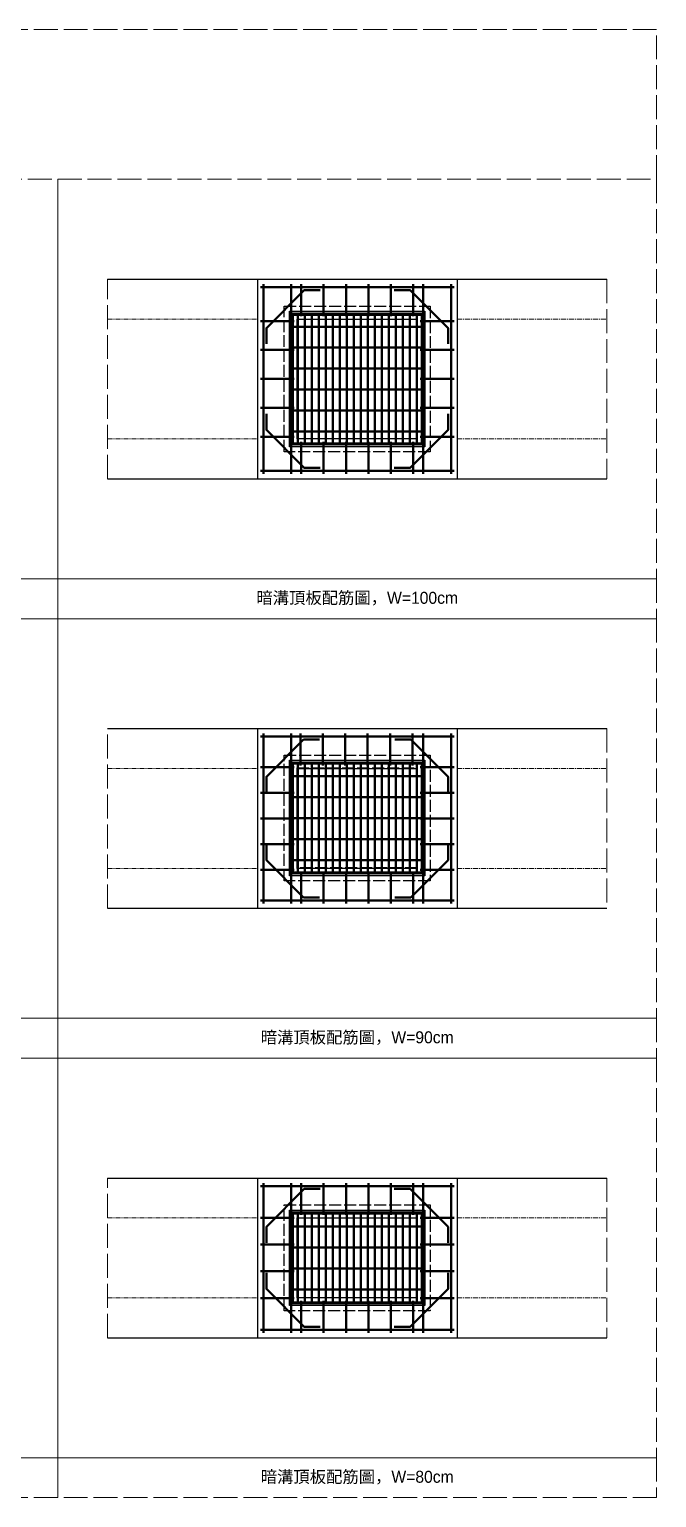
# Model space of a CAD drawing. Extents: x -7340 to 3675, y -3342 to 777.
# Drawn here: x 1836 to 2150, y -3342 to -2607 of the extents above; entities that cross this region are included whole.
import ezdxf

# ---------------------------------------------------------------- set-up
doc = ezdxf.new("R2010")
doc.units = 0
doc.header["$MEASUREMENT"] = 0
doc.linetypes.add('ACAD_ISO02W100', pattern=[15, 12, -3])
doc.linetypes.add('CENTERX2', pattern=[4, 2.5, -0.5, 0.5, -0.5])
doc.layers.add('一、4.基本-隱藏', color=9, linetype='ACAD_ISO02W100', lineweight=20, plot=False)
doc.layers.add('三、3.文字-註解文字', color=2, linetype='Continuous')
for name, color, linetype, lineweight in [('二、1.繪圖-既有設施', 8, 'Continuous', 20), ('二、2.繪圖-施作項目', 181, 'Continuous', 30), ('二、5.繪圖-鋼筋', 60, 'Continuous', 50), ('二、6.繪圖-其他施作項目', 35, 'Continuous', 30)]:
    doc.layers.add(name, color=color, linetype=linetype, lineweight=lineweight)
doc.styles.add('註解文字', font='MS PGothic.ttf', dxfattribs={"height": 3})
pattern_1 = [(45, (794.6392, -3018.3457), (-2.65165, 2.65165), []), (45, (795.523, -3018.3457), (-2.65165, 2.65165), []), (45, (796.407, -3018.3457), (-2.65165, 2.65165), []), (45, (797.291, -3018.3457), (-2.65165, 2.65165), [])]
pattern_2 = [(45, (679.6392, -2793.0957), (-2.65165, 2.65165), []), (45, (680.523, -2793.0957), (-2.65165, 2.65165), []), (45, (681.407, -2793.0957), (-2.65165, 2.65165), []), (45, (682.291, -2793.0957), (-2.65165, 2.65165), [])]
pattern_3 = [(45, (564.6392, -2568.3457), (-2.65165, 2.65165), []), (45, (565.523, -2568.3457), (-2.65165, 2.65165), []), (45, (566.407, -2568.3457), (-2.65165, 2.65165), []), (45, (567.291, -2568.3457), (-2.65165, 2.65165), [])]

msp = doc.modelspace()

# ---------------------------------------------------------------- hatches: boundary and pattern name
at = {"layer": '二、6.繪圖-其他施作項目'}
h = msp.add_hatch(color=256, dxfattribs=at)
h.dxf.hatch_style = 1
h.paths.add_polyline_path([(1966.1, -2815.9), (2033.9, -2815.9), (2033.9, -2748.1), (1966.1, -2748.1)])
h.paths.add_polyline_path([(1967, -2749), (2033, -2749), (2033, -2815), (1967, -2815)], flags=16)
h = msp.add_hatch(dxfattribs=at)
h.set_pattern_fill('ANSI34', color=256, scale=5)
h.set_pattern_definition(pattern_3)
h.paths.add_polyline_path([(2032, -2755.5), (1968, -2755.5), (1968, -2756), (2032, -2756)])
h = msp.add_hatch(dxfattribs=at)
h.set_pattern_fill('ANSI34', color=256, scale=5)
h.set_pattern_definition(pattern_3)
h.paths.add_polyline_path([(2032, -2766), (1968, -2766), (1968, -2766.5), (2032, -2766.5)])
h = msp.add_hatch(dxfattribs=at)
h.set_pattern_fill('ANSI34', color=256, scale=5)
h.set_pattern_definition(pattern_3)
h.paths.add_polyline_path([(2032, -2776.5), (1968, -2776.5), (1968, -2777), (2032, -2777)])
h = msp.add_hatch(dxfattribs=at)
h.set_pattern_fill('ANSI34', color=256, scale=5)
h.set_pattern_definition(pattern_3)
h.paths.add_polyline_path([(2032, -2787), (1968, -2787), (1968, -2787.5), (2032, -2787.5)])
h = msp.add_hatch(dxfattribs=at)
h.set_pattern_fill('ANSI34', color=256, scale=5)
h.set_pattern_definition(pattern_3)
h.paths.add_polyline_path([(2032, -2797.5), (1968, -2797.5), (1968, -2798), (2032, -2798)])
h = msp.add_hatch(dxfattribs=at)
h.set_pattern_fill('ANSI34', color=256, scale=5)
h.set_pattern_definition(pattern_3)
h.paths.add_polyline_path([(2032, -2808), (1968, -2808), (1968, -2808.5), (2032, -2808.5)])
h = msp.add_hatch(color=256, dxfattribs=at)
h.dxf.hatch_style = 1
h.paths.add_polyline_path([(1966.1, -3030.65), (2033.9, -3030.65), (2033.9, -2972.85), (1966.1, -2972.85)])
h.paths.add_polyline_path([(1967, -2973.75), (2033, -2973.75), (2033, -3029.75), (1967, -3029.75)], flags=16)
h = msp.add_hatch(dxfattribs=at)
h.set_pattern_fill('ANSI34', color=256, scale=5)
h.set_pattern_definition(pattern_2)
h.paths.add_polyline_path([(2032, -2980.5), (1968, -2980.5), (1968, -2981), (2032, -2981)])
h = msp.add_hatch(dxfattribs=at)
h.set_pattern_fill('ANSI34', color=256, scale=5)
h.set_pattern_definition(pattern_2)
h.paths.add_polyline_path([(2032, -2991), (1968, -2991), (1968, -2991.5), (2032, -2991.5)])
h = msp.add_hatch(dxfattribs=at)
h.set_pattern_fill('ANSI34', color=256, scale=5)
h.set_pattern_definition(pattern_2)
h.paths.add_polyline_path([(2032, -3001.5), (1968, -3001.5), (1968, -3002), (2032, -3002)])
h = msp.add_hatch(dxfattribs=at)
h.set_pattern_fill('ANSI34', color=256, scale=5)
h.set_pattern_definition(pattern_2)
h.paths.add_polyline_path([(2032, -3012), (1968, -3012), (1968, -3012.5), (2032, -3012.5)])
h = msp.add_hatch(dxfattribs=at)
h.set_pattern_fill('ANSI34', color=256, scale=5)
h.set_pattern_definition(pattern_2)
h.paths.add_polyline_path([(2032, -3022.5), (1968, -3022.5), (1968, -3023), (2032, -3023)])
h = msp.add_hatch(color=256, dxfattribs=at)
h.dxf.hatch_style = 1
h.paths.add_polyline_path([(1966.1, -3198.1), (1966.1, -3245.9), (2033.9, -3245.9), (2033.9, -3198.1)])
h.paths.add_polyline_path([(1967, -3199), (2033, -3199), (2033, -3245), (1967, -3245)], flags=16)
h.paths.add_polyline_path([(1970, -3202), (2030, -3202), (2030, -3242), (1970, -3242)], flags=0)
h = msp.add_hatch(dxfattribs=at)
h.set_pattern_fill('ANSI34', color=256, scale=5)
h.set_pattern_definition(pattern_1)
h.paths.add_polyline_path([(2032, -3206), (1968, -3206), (1968, -3206.5), (2032, -3206.5)])
h = msp.add_hatch(dxfattribs=at)
h.set_pattern_fill('ANSI34', color=256, scale=5)
h.set_pattern_definition(pattern_1)
h.paths.add_polyline_path([(2032, -3216.5), (1968, -3216.5), (1968, -3217), (2032, -3217)])
h = msp.add_hatch(dxfattribs=at)
h.set_pattern_fill('ANSI34', color=256, scale=5)
h.set_pattern_definition(pattern_1)
h.paths.add_polyline_path([(2032, -3227), (1968, -3227), (1968, -3227.5), (2032, -3227.5)])
h = msp.add_hatch(dxfattribs=at)
h.set_pattern_fill('ANSI34', color=256, scale=5)
h.set_pattern_definition(pattern_1)
h.paths.add_polyline_path([(2032, -3237.5), (1968, -3237.5), (1968, -3238), (2032, -3238)])

# ---------------------------------------------------------------- linework, layer by layer
at = {"layer": '一、4.基本-隱藏'}
for points in [[(1250, -2682), (2150, -2682), (2150, -2607), (1250, -2607)], [(1700, -2682), (1850, -2682), (1850, -2882), (1700, -2882)], [(1850, -2682), (2150, -2682), (2150, -2882), (1850, -2882)], [(1875, -2732), (2125, -2732), (2125, -2832), (1875, -2832)], [(1700, -2882), (1850, -2882), (1850, -2902), (1700, -2902)], [(1850, -2882), (2150, -2882), (2150, -2902), (1850, -2902)], [(1700, -2902), (1850, -2902), (1850, -3102), (1700, -3102)], [(1850, -2902), (2150, -2902), (2150, -3102), (1850, -3102)], [(1875, -2957), (2125, -2957), (2125, -3047), (1875, -3047)], [(1700, -3102), (1850, -3102), (1850, -3122), (1700, -3122)], [(1850, -3102), (2150, -3102), (2150, -3122), (1850, -3122)], [(1700, -3122), (1850, -3122), (1850, -3322), (1700, -3322)], [(1850, -3122), (2150, -3122), (2150, -3322), (1850, -3322)], [(1875, -3182), (2125, -3182), (2125, -3262), (1875, -3262)], [(1700, -3322), (1850, -3322), (1850, -3342), (1700, -3342)], [(1850, -3322), (2150, -3322), (2150, -3342), (1850, -3342)]]:
    msp.add_lwpolyline(points, close=True, dxfattribs=at)
at = {"layer": '二、1.繪圖-既有設施', "linetype": 'CENTERX2'}
for points in [[(1875, -2752), (1950, -2752)], [(2050, -2752), (2125, -2752)], [(1875, -2812), (1950, -2812)], [(2050, -2812), (2125, -2812)], [(1875, -2977), (1950, -2977)], [(2050, -2977), (2125, -2977)], [(1875, -3027), (1950, -3027)], [(2050, -3027), (2125, -3027)], [(1875, -3202), (1950, -3202)], [(2050, -3202), (2125, -3202)], [(1875, -3242), (1950, -3242)], [(2050, -3242), (2125, -3242)]]:
    msp.add_lwpolyline(points, dxfattribs=at)
at = {"layer": '二、2.繪圖-施作項目'}
for points in [[(1875, -2732), (2125, -2732)], [(1950, -2732), (1950, -2832)], [(2050, -2732), (2050, -2832)], [(1875, -2832), (2125, -2832)], [(1875, -2957), (2125, -2957)], [(1950, -2957), (1950, -3047)], [(2050, -2957), (2050, -3047)], [(1875, -3047), (2125, -3047)], [(1875, -3182), (2125, -3182)], [(1950, -3182), (1950, -3262)], [(2050, -3182), (2050, -3262)], [(1875, -3262), (2125, -3262)]]:
    msp.add_lwpolyline(points, dxfattribs=at)
for points in [[(1970, -2752), (2030, -2752), (2030, -2812), (1970, -2812)], [(1970, -2977), (2030, -2977), (2030, -3027), (1970, -3027)], [(1970, -3202), (2030, -3202), (2030, -3242), (1970, -3242)]]:
    msp.add_lwpolyline(points, close=True, dxfattribs=at)
at = {"layer": '二、5.繪圖-鋼筋'}
for points in [[(1951.5, -2736), (2048.5, -2736)], [(1953, -2734.5), (1953, -2829.5)], [(1954.5, -2764.5), (1954.5, -2756.5), (1973.5, -2737.5), (1981.5, -2737.5)], [(1967, -2829.5), (1967, -2734.5)], [(1972, -2750.5), (1972, -2734.5)], [(1983.2, -2750.5), (1983.2, -2734.5)], [(1994.4, -2750.5), (1994.4, -2734.5)], [(2005.6, -2750.5), (2005.6, -2734.5)], [(2016.8, -2750.5), (2016.8, -2734.5)], [(2045.5, -2764.5), (2045.5, -2756.5), (2026.5, -2737.5), (2018.5, -2737.5)], [(2028, -2750.5), (2028, -2734.5)], [(2033, -2829.5), (2033, -2734.5)], [(2047, -2734.5), (2047, -2829.5)], [(1951.5, -2753), (1968.5, -2753)], [(2031.5, -2753), (2048.5, -2753)], [(1951.5, -2767.5), (1968.5, -2767.5)], [(2031.5, -2767.5), (2048.5, -2767.5)], [(1951.5, -2782), (1968.5, -2782)], [(2031.5, -2782), (2048.5, -2782)], [(1951.5, -2796.5), (1968.5, -2796.5)], [(1954.5, -2799.5), (1954.5, -2807.5), (1973.5, -2826.5), (1981.5, -2826.5)], [(2045.5, -2799.5), (2045.5, -2807.5), (2026.5, -2826.5), (2018.5, -2826.5)], [(2031.5, -2796.5), (2048.5, -2796.5)], [(1951.5, -2811), (1968.5, -2811)], [(1972, -2829.5), (1972, -2813.5)], [(1983.2, -2829.5), (1983.2, -2813.5)], [(1994.4, -2829.5), (1994.4, -2813.5)], [(2005.6, -2829.5), (2005.6, -2813.5)], [(2016.8, -2829.5), (2016.8, -2813.5)], [(2028, -2829.5), (2028, -2813.5)], [(2031.5, -2811), (2048.5, -2811)], [(1951.5, -2828), (2048.5, -2828)], [(1951.5, -2961), (2048.5, -2961)], [(1953, -2959.5), (1953, -3044.5)], [(1967, -2959.5), (1967, -3044.5)], [(1971.638, -2975.5), (1971.638, -2959.5)], [(1982.838, -2975.5), (1982.838, -2959.5)], [(1994.038, -2975.5), (1994.038, -2959.5)], [(2005.238, -2975.5), (2005.238, -2959.5)], [(2016.438, -2975.5), (2016.438, -2959.5)], [(2027.638, -2975.5), (2027.638, -2959.5)], [(2033, -2959.5), (2033, -3044.5)], [(2047, -2959.5), (2047, -3044.5)], [(1954.5, -2989.138), (1954.5, -2981.138), (1973.138, -2962.5), (1981.138, -2962.5)], [(2045.5, -2989.138), (2045.5, -2981.138), (2026.862, -2962.5), (2018.862, -2962.5)], [(1951.5, -2976.35), (1968.5, -2976.35)], [(2031.5, -2976.35), (2048.5, -2976.35)], [(1951.5, -2989.18), (1968.5, -2989.18)], [(2031.5, -2989.18), (2048.5, -2989.18)], [(1951.5, -3002), (1968.5, -3002)], [(2031.5, -3002), (2048.5, -3002)], [(1951.5, -3014.84), (1968.5, -3014.84)], [(1954.5, -3014.862), (1954.5, -3022.862), (1973.138, -3041.5), (1981.138, -3041.5)], [(2045.5, -3014.862), (2045.5, -3022.862), (2026.862, -3041.5), (2018.862, -3041.5)], [(2031.5, -3014.84), (2048.5, -3014.84)], [(1951.5, -3027.67), (1968.5, -3027.67)], [(2031.5, -3027.67), (2048.5, -3027.67)], [(1972, -3044.5), (1972, -3028.5)], [(1983.2, -3044.5), (1983.2, -3028.5)], [(1994.4, -3044.5), (1994.4, -3028.5)], [(2005.6, -3044.5), (2005.6, -3028.5)], [(2016.8, -3044.5), (2016.8, -3028.5)], [(2028, -3044.5), (2028, -3028.5)], [(1951.5, -3043), (2048.5, -3043)], [(1951.5, -3186), (2048.5, -3186)], [(1953, -3184.5), (1953, -3259.5)], [(1954.5, -3214.5), (1954.5, -3206.5), (1973.5, -3187.5), (1981.5, -3187.5)], [(1967, -3184.5), (1967, -3259.5)], [(1972, -3200.5), (1972, -3184.5)], [(1983.2, -3200.5), (1983.2, -3184.5)], [(1994.4, -3200.5), (1994.4, -3184.5)], [(2005.6, -3200.5), (2005.6, -3184.5)], [(2016.8, -3200.5), (2016.8, -3184.5)], [(2045.5, -3214.5), (2045.5, -3206.5), (2026.5, -3187.5), (2018.5, -3187.5)], [(2028, -3200.5), (2028, -3184.5)], [(2033, -3184.5), (2033, -3259.5)], [(2047, -3184.5), (2047, -3259.5)], [(1951.5, -3201.9), (1968.5, -3201.9)], [(2031.5, -3201.9), (2048.5, -3201.9)], [(1951.5, -3215.3), (1968.5, -3215.3)], [(2031.5, -3215.3), (2048.5, -3215.3)], [(1951.5, -3228.7), (1968.5, -3228.7)], [(1954.5, -3229.5), (1954.5, -3237.5), (1973.5, -3256.5), (1981.5, -3256.5)], [(2045.5, -3229.5), (2045.5, -3237.5), (2026.5, -3256.5), (2018.5, -3256.5)], [(2031.5, -3228.7), (2048.5, -3228.7)], [(1951.5, -3242.1), (1968.5, -3242.1)], [(1972, -3259.5), (1972, -3243.5)], [(1983.2, -3259.5), (1983.2, -3243.5)], [(1994.4, -3259.5), (1994.4, -3243.5)], [(2005.6, -3259.5), (2005.6, -3243.5)], [(2016.8, -3259.5), (2016.8, -3243.5)], [(2028, -3259.5), (2028, -3243.5)], [(2031.5, -3242.1), (2048.5, -3242.1)], [(1951.5, -3258), (2048.5, -3258)]]:
    msp.add_lwpolyline(points, dxfattribs=at)
at = {"layer": '二、6.繪圖-其他施作項目', "linetype": 'ACAD_ISO02W100', "ltscale": 0.5}
for points in [[(1963.5, -2745.5), (2036.5, -2745.5), (2036.5, -2818.5), (1963.5, -2818.5)], [(1970, -2752), (2030, -2752), (2030, -2812), (1970, -2812)], [(1963.5, -2970.25), (2036.5, -2970.25), (2036.5, -3033.25), (1963.5, -3033.25)], [(1970, -2976.75), (2030, -2976.75), (2030, -3026.75), (1970, -3026.75)], [(1963.5, -3195.5), (2036.5, -3195.5), (2036.5, -3248.5), (1963.5, -3248.5)], [(1970, -3202), (2030, -3202), (2030, -3242), (1970, -3242)]]:
    msp.add_lwpolyline(points, close=True, dxfattribs=at)
at = {"layer": '二、6.繪圖-其他施作項目'}
for points in [[(1966.1, -2748.1), (2033.9, -2748.1), (2033.9, -2815.9), (1966.1, -2815.9)], [(1967, -2749), (2033, -2749), (2033, -2815), (1967, -2815)], [(1967.5, -2749.5), (2032.5, -2749.5), (2032.5, -2814.5), (1967.5, -2814.5)], [(1966.1, -2972.85), (2033.9, -2972.85), (2033.9, -3030.65), (1966.1, -3030.65)], [(1967, -2973.75), (2033, -2973.75), (2033, -3029.75), (1967, -3029.75)], [(1967.5, -2974.25), (2032.5, -2974.25), (2032.5, -3029.25), (1967.5, -3029.25)], [(1966.1, -3198.1), (2033.9, -3198.1), (2033.9, -3245.9), (1966.1, -3245.9)], [(1967, -3199), (2033, -3199), (2033, -3245), (1967, -3245)], [(1967.5, -3199.5), (2032.5, -3199.5), (2032.5, -3244.5), (1967.5, -3244.5)]]:
    msp.add_lwpolyline(points, close=True, dxfattribs=at)
for points in [[(1967.5, -2749.5), (2032.5, -2749.5)], [(1967.5, -2749.5), (1967.5, -2814.5)], [(1968, -2749.5), (1968, -2814.5)], [(1968, -2750), (2032, -2750)], [(1968, -2755.5), (2032, -2755.5)], [(1968, -2756), (2032, -2756)], [(1970, -2750), (1970, -2755.5)], [(1970, -2756), (1970, -2766)], [(1970.5, -2750), (1970.5, -2755.5)], [(1970.5, -2756), (1970.5, -2766)], [(1973.5, -2750), (1973.5, -2755.5)], [(1973.5, -2756), (1973.5, -2766)], [(1974, -2750), (1974, -2755.5)], [(1974, -2756), (1974, -2766)], [(1977, -2750), (1977, -2755.5)], [(1977, -2756), (1977, -2766)], [(1977.5, -2750), (1977.5, -2755.5)], [(1977.5, -2756), (1977.5, -2766)], [(1980.5, -2750), (1980.5, -2755.5)], [(1980.5, -2756), (1980.5, -2766)], [(1981, -2750), (1981, -2755.5)], [(1981, -2756), (1981, -2766)], [(1984, -2750), (1984, -2755.5)], [(1984, -2756), (1984, -2766)], [(1984.5, -2750), (1984.5, -2755.5)], [(1984.5, -2756), (1984.5, -2766)], [(1987.5, -2750), (1987.5, -2755.5)], [(1987.5, -2756), (1987.5, -2766)], [(1988, -2750), (1988, -2755.5)], [(1988, -2756), (1988, -2766)], [(1991, -2750), (1991, -2755.5)], [(1991, -2756), (1991, -2766)], [(1991.5, -2750), (1991.5, -2755.5)], [(1991.5, -2756), (1991.5, -2766)], [(1994.5, -2750), (1994.5, -2755.5)], [(1994.5, -2756), (1994.5, -2766)], [(1995, -2750), (1995, -2755.5)], [(1995, -2756), (1995, -2766)], [(1998, -2750), (1998, -2755.5)], [(1998, -2756), (1998, -2766)], [(1998.5, -2750), (1998.5, -2755.5)], [(1998.5, -2756), (1998.5, -2766)], [(2001.5, -2750), (2001.5, -2755.5)], [(2001.5, -2756), (2001.5, -2766)], [(2002, -2750), (2002, -2755.5)], [(2002, -2756), (2002, -2766)], [(2005, -2750), (2005, -2755.5)], [(2005, -2756), (2005, -2766)], [(2005.5, -2750), (2005.5, -2755.5)], [(2005.5, -2756), (2005.5, -2766)], [(2008.5, -2750), (2008.5, -2755.5)], [(2008.5, -2756), (2008.5, -2766)], [(2009, -2750), (2009, -2755.5)], [(2009, -2756), (2009, -2766)], [(2012, -2750), (2012, -2755.5)], [(2012, -2756), (2012, -2766)], [(2012.5, -2750), (2012.5, -2755.5)], [(2012.5, -2756), (2012.5, -2766)], [(2015.5, -2750), (2015.5, -2755.5)], [(2015.5, -2756), (2015.5, -2766)], [(2016, -2750), (2016, -2755.5)], [(2016, -2756), (2016, -2766)], [(2019, -2750), (2019, -2755.5)], [(2019, -2756), (2019, -2766)], [(2019.5, -2750), (2019.5, -2755.5)], [(2019.5, -2756), (2019.5, -2766)], [(2022.5, -2750), (2022.5, -2755.5)], [(2022.5, -2756), (2022.5, -2766)], [(2023, -2750), (2023, -2755.5)], [(2023, -2756), (2023, -2766)], [(2026, -2750), (2026, -2755.5)], [(2026, -2756), (2026, -2766)], [(2026.5, -2750), (2026.5, -2755.5)], [(2026.5, -2756), (2026.5, -2766)], [(2029.5, -2750), (2029.5, -2755.5)], [(2029.5, -2756), (2029.5, -2766)], [(2030, -2750), (2030, -2755.5)], [(2030, -2756), (2030, -2766)], [(2032, -2749.5), (2032, -2814.5)], [(2032.5, -2749.5), (2032.5, -2814.5)], [(1968, -2766), (2032, -2766)], [(1968, -2766.5), (2032, -2766.5)], [(1970, -2766.5), (1970, -2776.5)], [(1970.5, -2766.5), (1970.5, -2776.5)], [(1973.5, -2766.5), (1973.5, -2776.5)], [(1974, -2766.5), (1974, -2776.5)], [(1977, -2766.5), (1977, -2776.5)], [(1977.5, -2766.5), (1977.5, -2776.5)], [(1980.5, -2766.5), (1980.5, -2776.5)], [(1981, -2766.5), (1981, -2776.5)], [(1984, -2766.5), (1984, -2776.5)], [(1984.5, -2766.5), (1984.5, -2776.5)], [(1987.5, -2766.5), (1987.5, -2776.5)], [(1988, -2766.5), (1988, -2776.5)], [(1991, -2766.5), (1991, -2776.5)], [(1991.5, -2766.5), (1991.5, -2776.5)], [(1994.5, -2766.5), (1994.5, -2776.5)], [(1995, -2766.5), (1995, -2776.5)], [(1998, -2766.5), (1998, -2776.5)], [(1998.5, -2766.5), (1998.5, -2776.5)], [(2001.5, -2766.5), (2001.5, -2776.5)], [(2002, -2766.5), (2002, -2776.5)], [(2005, -2766.5), (2005, -2776.5)], [(2005.5, -2766.5), (2005.5, -2776.5)], [(2008.5, -2766.5), (2008.5, -2776.5)], [(2009, -2766.5), (2009, -2776.5)], [(2012, -2766.5), (2012, -2776.5)], [(2012.5, -2766.5), (2012.5, -2776.5)], [(2015.5, -2766.5), (2015.5, -2776.5)], [(2016, -2766.5), (2016, -2776.5)], [(2019, -2766.5), (2019, -2776.5)], [(2019.5, -2766.5), (2019.5, -2776.5)], [(2022.5, -2766.5), (2022.5, -2776.5)], [(2023, -2766.5), (2023, -2776.5)], [(2026, -2766.5), (2026, -2776.5)], [(2026.5, -2766.5), (2026.5, -2776.5)], [(2029.5, -2766.5), (2029.5, -2776.5)], [(2030, -2766.5), (2030, -2776.5)], [(1968, -2776.5), (2032, -2776.5)], [(1968, -2777), (2032, -2777)], [(1970, -2777), (1970, -2787)], [(1970.5, -2777), (1970.5, -2787)], [(1973.5, -2777), (1973.5, -2787)], [(1974, -2777), (1974, -2787)], [(1977, -2777), (1977, -2787)], [(1977.5, -2777), (1977.5, -2787)], [(1980.5, -2777), (1980.5, -2787)], [(1981, -2777), (1981, -2787)], [(1984, -2777), (1984, -2787)], [(1984.5, -2777), (1984.5, -2787)], [(1987.5, -2777), (1987.5, -2787)], [(1988, -2777), (1988, -2787)], [(1991, -2777), (1991, -2787)], [(1991.5, -2777), (1991.5, -2787)], [(1994.5, -2777), (1994.5, -2787)], [(1995, -2777), (1995, -2787)], [(1998, -2777), (1998, -2787)], [(1998.5, -2777), (1998.5, -2787)], [(2001.5, -2777), (2001.5, -2787)], [(2002, -2777), (2002, -2787)], [(2005, -2777), (2005, -2787)], [(2005.5, -2777), (2005.5, -2787)], [(2008.5, -2777), (2008.5, -2787)], [(2009, -2777), (2009, -2787)], [(2012, -2777), (2012, -2787)], [(2012.5, -2777), (2012.5, -2787)], [(2015.5, -2777), (2015.5, -2787)], [(2016, -2777), (2016, -2787)], [(2019, -2777), (2019, -2787)], [(2019.5, -2777), (2019.5, -2787)], [(2022.5, -2777), (2022.5, -2787)], [(2023, -2777), (2023, -2787)], [(2026, -2777), (2026, -2787)], [(2026.5, -2777), (2026.5, -2787)], [(2029.5, -2777), (2029.5, -2787)], [(2030, -2777), (2030, -2787)], [(1968, -2787), (2032, -2787)], [(1968, -2787.5), (2032, -2787.5)], [(1970, -2787.5), (1970, -2797.5)], [(1970.5, -2787.5), (1970.5, -2797.5)], [(1973.5, -2787.5), (1973.5, -2797.5)], [(1974, -2787.5), (1974, -2797.5)], [(1977, -2787.5), (1977, -2797.5)], [(1977.5, -2787.5), (1977.5, -2797.5)], [(1980.5, -2787.5), (1980.5, -2797.5)], [(1981, -2787.5), (1981, -2797.5)], [(1984, -2787.5), (1984, -2797.5)], [(1984.5, -2787.5), (1984.5, -2797.5)], [(1987.5, -2787.5), (1987.5, -2797.5)], [(1988, -2787.5), (1988, -2797.5)], [(1991, -2787.5), (1991, -2797.5)], [(1991.5, -2787.5), (1991.5, -2797.5)], [(1994.5, -2787.5), (1994.5, -2797.5)], [(1995, -2787.5), (1995, -2797.5)], [(1998, -2787.5), (1998, -2797.5)], [(1998.5, -2787.5), (1998.5, -2797.5)], [(2001.5, -2787.5), (2001.5, -2797.5)], [(2002, -2787.5), (2002, -2797.5)], [(2005, -2787.5), (2005, -2797.5)], [(2005.5, -2787.5), (2005.5, -2797.5)], [(2008.5, -2787.5), (2008.5, -2797.5)], [(2009, -2787.5), (2009, -2797.5)], [(2012, -2787.5), (2012, -2797.5)], [(2012.5, -2787.5), (2012.5, -2797.5)], [(2015.5, -2787.5), (2015.5, -2797.5)], [(2016, -2787.5), (2016, -2797.5)], [(2019, -2787.5), (2019, -2797.5)], [(2019.5, -2787.5), (2019.5, -2797.5)], [(2022.5, -2787.5), (2022.5, -2797.5)], [(2023, -2787.5), (2023, -2797.5)], [(2026, -2787.5), (2026, -2797.5)], [(2026.5, -2787.5), (2026.5, -2797.5)], [(2029.5, -2787.5), (2029.5, -2797.5)], [(2030, -2787.5), (2030, -2797.5)], [(1968, -2797.5), (2032, -2797.5)], [(1968, -2798), (2032, -2798)], [(1970, -2798), (1970, -2808)], [(1970.5, -2798), (1970.5, -2808)], [(1973.5, -2798), (1973.5, -2808)], [(1974, -2798), (1974, -2808)], [(1977, -2798), (1977, -2808)], [(1977.5, -2798), (1977.5, -2808)], [(1980.5, -2798), (1980.5, -2808)], [(1981, -2798), (1981, -2808)], [(1984, -2798), (1984, -2808)], [(1984.5, -2798), (1984.5, -2808)], [(1987.5, -2798), (1987.5, -2808)], [(1988, -2798), (1988, -2808)], [(1991, -2798), (1991, -2808)], [(1991.5, -2798), (1991.5, -2808)], [(1994.5, -2798), (1994.5, -2808)], [(1995, -2798), (1995, -2808)], [(1998, -2798), (1998, -2808)], [(1998.5, -2798), (1998.5, -2808)], [(2001.5, -2798), (2001.5, -2808)], [(2002, -2798), (2002, -2808)], [(2005, -2798), (2005, -2808)], [(2005.5, -2798), (2005.5, -2808)], [(2008.5, -2798), (2008.5, -2808)], [(2009, -2798), (2009, -2808)], [(2012, -2798), (2012, -2808)], [(2012.5, -2798), (2012.5, -2808)], [(2015.5, -2798), (2015.5, -2808)], [(2016, -2798), (2016, -2808)], [(2019, -2798), (2019, -2808)], [(2019.5, -2798), (2019.5, -2808)], [(2022.5, -2798), (2022.5, -2808)], [(2023, -2798), (2023, -2808)], [(2026, -2798), (2026, -2808)], [(2026.5, -2798), (2026.5, -2808)], [(2029.5, -2798), (2029.5, -2808)], [(2030, -2798), (2030, -2808)], [(1967.5, -2814.5), (2032.5, -2814.5)], [(1968, -2808), (2032, -2808)], [(1968, -2808.5), (2032, -2808.5)], [(1968, -2814), (2032, -2814)], [(1970, -2808.5), (1970, -2814)], [(1970.5, -2808.5), (1970.5, -2814)], [(1973.5, -2808.5), (1973.5, -2814)], [(1974, -2808.5), (1974, -2814)], [(1977, -2808.5), (1977, -2814)], [(1977.5, -2808.5), (1977.5, -2814)], [(1980.5, -2808.5), (1980.5, -2814)], [(1981, -2808.5), (1981, -2814)], [(1984, -2808.5), (1984, -2814)], [(1984.5, -2808.5), (1984.5, -2814)], [(1987.5, -2808.5), (1987.5, -2814)], [(1988, -2808.5), (1988, -2814)], [(1991, -2808.5), (1991, -2814)], [(1991.5, -2808.5), (1991.5, -2814)], [(1994.5, -2808.5), (1994.5, -2814)], [(1995, -2808.5), (1995, -2814)], [(1998, -2808.5), (1998, -2814)], [(1998.5, -2808.5), (1998.5, -2814)], [(2001.5, -2808.5), (2001.5, -2814)], [(2002, -2808.5), (2002, -2814)], [(2005, -2808.5), (2005, -2814)], [(2005.5, -2808.5), (2005.5, -2814)], [(2008.5, -2808.5), (2008.5, -2814)], [(2009, -2808.5), (2009, -2814)], [(2012, -2808.5), (2012, -2814)], [(2012.5, -2808.5), (2012.5, -2814)], [(2015.5, -2808.5), (2015.5, -2814)], [(2016, -2808.5), (2016, -2814)], [(2019, -2808.5), (2019, -2814)], [(2019.5, -2808.5), (2019.5, -2814)], [(2022.5, -2808.5), (2022.5, -2814)], [(2023, -2808.5), (2023, -2814)], [(2026, -2808.5), (2026, -2814)], [(2026.5, -2808.5), (2026.5, -2814)], [(2029.5, -2808.5), (2029.5, -2814)], [(2030, -2808.5), (2030, -2814)], [(1967.5, -2974.25), (2032.5, -2974.25)], [(1967.5, -2974.25), (1967.5, -3029.25)], [(1968, -2974.25), (1968, -3029.25)], [(1968, -2974.75), (2032, -2974.75)], [(1970, -2974.75), (1970, -2980.5)], [(1970.5, -2974.75), (1970.5, -2980.5)], [(1973.5, -2974.75), (1973.5, -2980.5)], [(1974, -2974.75), (1974, -2980.5)], [(1977, -2974.75), (1977, -2980.5)], [(1977.5, -2974.75), (1977.5, -2980.5)], [(1980.5, -2974.75), (1980.5, -2980.5)], [(1981, -2974.75), (1981, -2980.5)], [(1984, -2974.75), (1984, -2980.5)], [(1984.5, -2974.75), (1984.5, -2980.5)], [(1987.5, -2974.75), (1987.5, -2980.5)], [(1988, -2974.75), (1988, -2980.5)], [(1991, -2974.75), (1991, -2980.5)], [(1991.5, -2974.75), (1991.5, -2980.5)], [(1994.5, -2974.75), (1994.5, -2980.5)], [(1995, -2974.75), (1995, -2980.5)], [(1998, -2974.75), (1998, -2980.5)], [(1998.5, -2974.75), (1998.5, -2980.5)], [(2001.5, -2974.75), (2001.5, -2980.5)], [(2002, -2974.75), (2002, -2980.5)], [(2005, -2974.75), (2005, -2980.5)], [(2005.5, -2974.75), (2005.5, -2980.5)], [(2008.5, -2974.75), (2008.5, -2980.5)], [(2009, -2974.75), (2009, -2980.5)], [(2012, -2974.75), (2012, -2980.5)], [(2012.5, -2974.75), (2012.5, -2980.5)], [(2015.5, -2974.75), (2015.5, -2980.5)], [(2016, -2974.75), (2016, -2980.5)], [(2019, -2974.75), (2019, -2980.5)], [(2019.5, -2974.75), (2019.5, -2980.5)], [(2022.5, -2974.75), (2022.5, -2980.5)], [(2023, -2974.75), (2023, -2980.5)], [(2026, -2974.75), (2026, -2980.5)], [(2026.5, -2974.75), (2026.5, -2980.5)], [(2029.5, -2974.75), (2029.5, -2980.5)], [(2030, -2974.75), (2030, -2980.5)], [(2032, -2974.25), (2032, -3029.25)], [(2032.5, -2974.25), (2032.5, -3029.25)], [(1968, -2980.5), (2032, -2980.5)], [(1968, -2981), (2032, -2981)], [(1970, -2981), (1970, -2991)], [(1970.5, -2981), (1970.5, -2991)], [(1973.5, -2981), (1973.5, -2991)], [(1974, -2981), (1974, -2991)], [(1977, -2981), (1977, -2991)], [(1977.5, -2981), (1977.5, -2991)], [(1980.5, -2981), (1980.5, -2991)], [(1981, -2981), (1981, -2991)], [(1984, -2981), (1984, -2991)], [(1984.5, -2981), (1984.5, -2991)], [(1987.5, -2981), (1987.5, -2991)], [(1988, -2981), (1988, -2991)], [(1991, -2981), (1991, -2991)], [(1991.5, -2981), (1991.5, -2991)], [(1994.5, -2981), (1994.5, -2991)], [(1995, -2981), (1995, -2991)], [(1998, -2981), (1998, -2991)], [(1998.5, -2981), (1998.5, -2991)], [(2001.5, -2981), (2001.5, -2991)], [(2002, -2981), (2002, -2991)], [(2005, -2981), (2005, -2991)], [(2005.5, -2981), (2005.5, -2991)], [(2008.5, -2981), (2008.5, -2991)], [(2009, -2981), (2009, -2991)], [(2012, -2981), (2012, -2991)], [(2012.5, -2981), (2012.5, -2991)], [(2015.5, -2981), (2015.5, -2991)], [(2016, -2981), (2016, -2991)], [(2019, -2981), (2019, -2991)], [(2019.5, -2981), (2019.5, -2991)], [(2022.5, -2981), (2022.5, -2991)], [(2023, -2981), (2023, -2991)], [(2026, -2981), (2026, -2991)], [(2026.5, -2981), (2026.5, -2991)], [(2029.5, -2981), (2029.5, -2991)], [(2030, -2981), (2030, -2991)], [(1968, -2991), (2032, -2991)], [(1968, -2991.5), (2032, -2991.5)], [(1970, -2991.5), (1970, -3001.5)], [(1970.5, -2991.5), (1970.5, -3001.5)], [(1973.5, -2991.5), (1973.5, -3001.5)], [(1974, -2991.5), (1974, -3001.5)], [(1977, -2991.5), (1977, -3001.5)], [(1977.5, -2991.5), (1977.5, -3001.5)], [(1980.5, -2991.5), (1980.5, -3001.5)], [(1981, -2991.5), (1981, -3001.5)], [(1984, -2991.5), (1984, -3001.5)], [(1984.5, -2991.5), (1984.5, -3001.5)], [(1987.5, -2991.5), (1987.5, -3001.5)], [(1988, -2991.5), (1988, -3001.5)], [(1991, -2991.5), (1991, -3001.5)], [(1991.5, -2991.5), (1991.5, -3001.5)], [(1994.5, -2991.5), (1994.5, -3001.5)], [(1995, -2991.5), (1995, -3001.5)], [(1998, -2991.5), (1998, -3001.5)], [(1998.5, -2991.5), (1998.5, -3001.5)], [(2001.5, -2991.5), (2001.5, -3001.5)], [(2002, -2991.5), (2002, -3001.5)], [(2005, -2991.5), (2005, -3001.5)], [(2005.5, -2991.5), (2005.5, -3001.5)], [(2008.5, -2991.5), (2008.5, -3001.5)], [(2009, -2991.5), (2009, -3001.5)], [(2012, -2991.5), (2012, -3001.5)], [(2012.5, -2991.5), (2012.5, -3001.5)], [(2015.5, -2991.5), (2015.5, -3001.5)], [(2016, -2991.5), (2016, -3001.5)], [(2019, -2991.5), (2019, -3001.5)], [(2019.5, -2991.5), (2019.5, -3001.5)], [(2022.5, -2991.5), (2022.5, -3001.5)], [(2023, -2991.5), (2023, -3001.5)], [(2026, -2991.5), (2026, -3001.5)], [(2026.5, -2991.5), (2026.5, -3001.5)], [(2029.5, -2991.5), (2029.5, -3001.5)], [(2030, -2991.5), (2030, -3001.5)], [(1968, -3001.5), (2032, -3001.5)], [(1968, -3002), (2032, -3002)], [(1970, -3002), (1970, -3012)], [(1970.5, -3002), (1970.5, -3012)], [(1973.5, -3002), (1973.5, -3012)], [(1974, -3002), (1974, -3012)], [(1977, -3002), (1977, -3012)], [(1977.5, -3002), (1977.5, -3012)], [(1980.5, -3002), (1980.5, -3012)], [(1981, -3002), (1981, -3012)], [(1984, -3002), (1984, -3012)], [(1984.5, -3002), (1984.5, -3012)], [(1987.5, -3002), (1987.5, -3012)], [(1988, -3002), (1988, -3012)], [(1991, -3002), (1991, -3012)], [(1991.5, -3002), (1991.5, -3012)], [(1994.5, -3002), (1994.5, -3012)], [(1995, -3002), (1995, -3012)], [(1998, -3002), (1998, -3012)], [(1998.5, -3002), (1998.5, -3012)], [(2001.5, -3002), (2001.5, -3012)], [(2002, -3002), (2002, -3012)], [(2005, -3002), (2005, -3012)], [(2005.5, -3002), (2005.5, -3012)], [(2008.5, -3002), (2008.5, -3012)], [(2009, -3002), (2009, -3012)], [(2012, -3002), (2012, -3012)], [(2012.5, -3002), (2012.5, -3012)], [(2015.5, -3002), (2015.5, -3012)], [(2016, -3002), (2016, -3012)], [(2019, -3002), (2019, -3012)], [(2019.5, -3002), (2019.5, -3012)], [(2022.5, -3002), (2022.5, -3012)], [(2023, -3002), (2023, -3012)], [(2026, -3002), (2026, -3012)], [(2026.5, -3002), (2026.5, -3012)], [(2029.5, -3002), (2029.5, -3012)], [(2030, -3002), (2030, -3012)], [(1968, -3012), (2032, -3012)], [(1968, -3012.5), (2032, -3012.5)], [(1970, -3012.5), (1970, -3022.5)], [(1970.5, -3012.5), (1970.5, -3022.5)], [(1973.5, -3012.5), (1973.5, -3022.5)], [(1974, -3012.5), (1974, -3022.5)], [(1977, -3012.5), (1977, -3022.5)], [(1977.5, -3012.5), (1977.5, -3022.5)], [(1980.5, -3012.5), (1980.5, -3022.5)], [(1981, -3012.5), (1981, -3022.5)], [(1984, -3012.5), (1984, -3022.5)], [(1984.5, -3012.5), (1984.5, -3022.5)], [(1987.5, -3012.5), (1987.5, -3022.5)], [(1988, -3012.5), (1988, -3022.5)], [(1991, -3012.5), (1991, -3022.5)], [(1991.5, -3012.5), (1991.5, -3022.5)], [(1994.5, -3012.5), (1994.5, -3022.5)], [(1995, -3012.5), (1995, -3022.5)], [(1998, -3012.5), (1998, -3022.5)], [(1998.5, -3012.5), (1998.5, -3022.5)], [(2001.5, -3012.5), (2001.5, -3022.5)], [(2002, -3012.5), (2002, -3022.5)], [(2005, -3012.5), (2005, -3022.5)], [(2005.5, -3012.5), (2005.5, -3022.5)], [(2008.5, -3012.5), (2008.5, -3022.5)], [(2009, -3012.5), (2009, -3022.5)], [(2012, -3012.5), (2012, -3022.5)], [(2012.5, -3012.5), (2012.5, -3022.5)], [(2015.5, -3012.5), (2015.5, -3022.5)], [(2016, -3012.5), (2016, -3022.5)], [(2019, -3012.5), (2019, -3022.5)], [(2019.5, -3012.5), (2019.5, -3022.5)], [(2022.5, -3012.5), (2022.5, -3022.5)], [(2023, -3012.5), (2023, -3022.5)], [(2026, -3012.5), (2026, -3022.5)], [(2026.5, -3012.5), (2026.5, -3022.5)], [(2029.5, -3012.5), (2029.5, -3022.5)], [(2030, -3012.5), (2030, -3022.5)], [(1968, -3022.5), (2032, -3022.5)], [(1968, -3023), (2032, -3023)], [(1970, -3023), (1970, -3028.75)], [(1970.5, -3023), (1970.5, -3028.75)], [(1973.5, -3023), (1973.5, -3028.75)], [(1974, -3023), (1974, -3028.75)], [(1977, -3023), (1977, -3028.75)], [(1977.5, -3023), (1977.5, -3028.75)], [(1980.5, -3023), (1980.5, -3028.75)], [(1981, -3023), (1981, -3028.75)], [(1984, -3023), (1984, -3028.75)], [(1984.5, -3023), (1984.5, -3028.75)], [(1987.5, -3023), (1987.5, -3028.75)], [(1988, -3023), (1988, -3028.75)], [(1991, -3023), (1991, -3028.75)], [(1991.5, -3023), (1991.5, -3028.75)], [(1994.5, -3023), (1994.5, -3028.75)], [(1995, -3023), (1995, -3028.75)], [(1998, -3023), (1998, -3028.75)], [(1998.5, -3023), (1998.5, -3028.75)], [(2001.5, -3023), (2001.5, -3028.75)], [(2002, -3023), (2002, -3028.75)], [(2005, -3023), (2005, -3028.75)], [(2005.5, -3023), (2005.5, -3028.75)], [(2008.5, -3023), (2008.5, -3028.75)], [(2009, -3023), (2009, -3028.75)], [(2012, -3023), (2012, -3028.75)], [(2012.5, -3023), (2012.5, -3028.75)], [(2015.5, -3023), (2015.5, -3028.75)], [(2016, -3023), (2016, -3028.75)], [(2019, -3023), (2019, -3028.75)], [(2019.5, -3023), (2019.5, -3028.75)], [(2022.5, -3023), (2022.5, -3028.75)], [(2023, -3023), (2023, -3028.75)], [(2026, -3023), (2026, -3028.75)], [(2026.5, -3023), (2026.5, -3028.75)], [(2029.5, -3023), (2029.5, -3028.75)], [(2030, -3023), (2030, -3028.75)], [(1967.5, -3029.25), (2032.5, -3029.25)], [(1968, -3028.75), (2032, -3028.75)], [(1967.5, -3199.5), (2032.5, -3199.5)], [(1967.5, -3199.5), (1967.5, -3244.5)], [(1968, -3199.5), (1968, -3244.5)], [(1968, -3200), (2032, -3200)], [(1970, -3200), (1970, -3206)], [(1970.5, -3200), (1970.5, -3206)], [(1973.5, -3200), (1973.5, -3206)], [(1974, -3200), (1974, -3206)], [(1977, -3200), (1977, -3206)], [(1977.5, -3200), (1977.5, -3206)], [(1980.5, -3200), (1980.5, -3206)], [(1981, -3200), (1981, -3206)], [(1984, -3200), (1984, -3206)], [(1984.5, -3200), (1984.5, -3206)], [(1987.5, -3200), (1987.5, -3206)], [(1988, -3200), (1988, -3206)], [(1991, -3200), (1991, -3206)], [(1991.5, -3200), (1991.5, -3206)], [(1994.5, -3200), (1994.5, -3206)], [(1995, -3200), (1995, -3206)], [(1998, -3200), (1998, -3206)], [(1998.5, -3200), (1998.5, -3206)], [(2001.5, -3200), (2001.5, -3206)], [(2002, -3200), (2002, -3206)], [(2005, -3200), (2005, -3206)], [(2005.5, -3200), (2005.5, -3206)], [(2008.5, -3200), (2008.5, -3206)], [(2009, -3200), (2009, -3206)], [(2012, -3200), (2012, -3206)], [(2012.5, -3200), (2012.5, -3206)], [(2015.5, -3200), (2015.5, -3206)], [(2016, -3200), (2016, -3206)], [(2019, -3200), (2019, -3206)], [(2019.5, -3200), (2019.5, -3206)], [(2022.5, -3200), (2022.5, -3206)], [(2023, -3200), (2023, -3206)], [(2026, -3200), (2026, -3206)], [(2026.5, -3200), (2026.5, -3206)], [(2029.5, -3200), (2029.5, -3206)], [(2030, -3200), (2030, -3206)], [(2032, -3199.5), (2032, -3244.5)], [(2032.5, -3199.5), (2032.5, -3244.5)], [(1968, -3206), (2032, -3206)], [(1968, -3206.5), (2032, -3206.5)], [(1970, -3206.5), (1970, -3216.5)], [(1970.5, -3206.5), (1970.5, -3216.5)], [(1973.5, -3206.5), (1973.5, -3216.5)], [(1974, -3206.5), (1974, -3216.5)], [(1977, -3206.5), (1977, -3216.5)], [(1977.5, -3206.5), (1977.5, -3216.5)], [(1980.5, -3206.5), (1980.5, -3216.5)], [(1981, -3206.5), (1981, -3216.5)], [(1984, -3206.5), (1984, -3216.5)], [(1984.5, -3206.5), (1984.5, -3216.5)], [(1987.5, -3206.5), (1987.5, -3216.5)], [(1988, -3206.5), (1988, -3216.5)], [(1991, -3206.5), (1991, -3216.5)], [(1991.5, -3206.5), (1991.5, -3216.5)], [(1994.5, -3206.5), (1994.5, -3216.5)], [(1995, -3206.5), (1995, -3216.5)], [(1998, -3206.5), (1998, -3216.5)], [(1998.5, -3206.5), (1998.5, -3216.5)], [(2001.5, -3206.5), (2001.5, -3216.5)], [(2002, -3206.5), (2002, -3216.5)], [(2005, -3206.5), (2005, -3216.5)], [(2005.5, -3206.5), (2005.5, -3216.5)], [(2008.5, -3206.5), (2008.5, -3216.5)], [(2009, -3206.5), (2009, -3216.5)], [(2012, -3206.5), (2012, -3216.5)], [(2012.5, -3206.5), (2012.5, -3216.5)], [(2015.5, -3206.5), (2015.5, -3216.5)], [(2016, -3206.5), (2016, -3216.5)], [(2019, -3206.5), (2019, -3216.5)], [(2019.5, -3206.5), (2019.5, -3216.5)], [(2022.5, -3206.5), (2022.5, -3216.5)], [(2023, -3206.5), (2023, -3216.5)], [(2026, -3206.5), (2026, -3216.5)], [(2026.5, -3206.5), (2026.5, -3216.5)], [(2029.5, -3206.5), (2029.5, -3216.5)], [(2030, -3206.5), (2030, -3216.5)], [(1968, -3216.5), (2032, -3216.5)], [(1968, -3217), (2032, -3217)], [(1970, -3217), (1970, -3227)], [(1970.5, -3217), (1970.5, -3227)], [(1973.5, -3217), (1973.5, -3227)], [(1974, -3217), (1974, -3227)], [(1977, -3217), (1977, -3227)], [(1977.5, -3217), (1977.5, -3227)], [(1980.5, -3217), (1980.5, -3227)], [(1981, -3217), (1981, -3227)], [(1984, -3217), (1984, -3227)], [(1984.5, -3217), (1984.5, -3227)], [(1987.5, -3217), (1987.5, -3227)], [(1988, -3217), (1988, -3227)], [(1991, -3217), (1991, -3227)], [(1991.5, -3217), (1991.5, -3227)], [(1994.5, -3217), (1994.5, -3227)], [(1995, -3217), (1995, -3227)], [(1998, -3217), (1998, -3227)], [(1998.5, -3217), (1998.5, -3227)], [(2001.5, -3217), (2001.5, -3227)], [(2002, -3217), (2002, -3227)], [(2005, -3217), (2005, -3227)], [(2005.5, -3217), (2005.5, -3227)], [(2008.5, -3217), (2008.5, -3227)], [(2009, -3217), (2009, -3227)], [(2012, -3217), (2012, -3227)], [(2012.5, -3217), (2012.5, -3227)], [(2015.5, -3217), (2015.5, -3227)], [(2016, -3217), (2016, -3227)], [(2019, -3217), (2019, -3227)], [(2019.5, -3217), (2019.5, -3227)], [(2022.5, -3217), (2022.5, -3227)], [(2023, -3217), (2023, -3227)], [(2026, -3217), (2026, -3227)], [(2026.5, -3217), (2026.5, -3227)], [(2029.5, -3217), (2029.5, -3227)], [(2030, -3217), (2030, -3227)], [(1968, -3227), (2032, -3227)], [(1968, -3227.5), (2032, -3227.5)], [(1970, -3227.5), (1970, -3237.5)], [(1970.5, -3227.5), (1970.5, -3237.5)], [(1973.5, -3227.5), (1973.5, -3237.5)], [(1974, -3227.5), (1974, -3237.5)], [(1977, -3227.5), (1977, -3237.5)], [(1977.5, -3227.5), (1977.5, -3237.5)], [(1980.5, -3227.5), (1980.5, -3237.5)], [(1981, -3227.5), (1981, -3237.5)], [(1984, -3227.5), (1984, -3237.5)], [(1984.5, -3227.5), (1984.5, -3237.5)], [(1987.5, -3227.5), (1987.5, -3237.5)], [(1988, -3227.5), (1988, -3237.5)], [(1991, -3227.5), (1991, -3237.5)], [(1991.5, -3227.5), (1991.5, -3237.5)], [(1994.5, -3227.5), (1994.5, -3237.5)], [(1995, -3227.5), (1995, -3237.5)], [(1998, -3227.5), (1998, -3237.5)], [(1998.5, -3227.5), (1998.5, -3237.5)], [(2001.5, -3227.5), (2001.5, -3237.5)], [(2002, -3227.5), (2002, -3237.5)], [(2005, -3227.5), (2005, -3237.5)], [(2005.5, -3227.5), (2005.5, -3237.5)], [(2008.5, -3227.5), (2008.5, -3237.5)], [(2009, -3227.5), (2009, -3237.5)], [(2012, -3227.5), (2012, -3237.5)], [(2012.5, -3227.5), (2012.5, -3237.5)], [(2015.5, -3227.5), (2015.5, -3237.5)], [(2016, -3227.5), (2016, -3237.5)], [(2019, -3227.5), (2019, -3237.5)], [(2019.5, -3227.5), (2019.5, -3237.5)], [(2022.5, -3227.5), (2022.5, -3237.5)], [(2023, -3227.5), (2023, -3237.5)], [(2026, -3227.5), (2026, -3237.5)], [(2026.5, -3227.5), (2026.5, -3237.5)], [(2029.5, -3227.5), (2029.5, -3237.5)], [(2030, -3227.5), (2030, -3237.5)], [(1968, -3237.5), (2032, -3237.5)], [(1968, -3238), (2032, -3238)], [(1970, -3238), (1970, -3244)], [(1970.5, -3238), (1970.5, -3244)], [(1973.5, -3238), (1973.5, -3244)], [(1974, -3238), (1974, -3244)], [(1977, -3238), (1977, -3244)], [(1977.5, -3238), (1977.5, -3244)], [(1980.5, -3238), (1980.5, -3244)], [(1981, -3238), (1981, -3244)], [(1984, -3238), (1984, -3244)], [(1984.5, -3238), (1984.5, -3244)], [(1987.5, -3238), (1987.5, -3244)], [(1988, -3238), (1988, -3244)], [(1991, -3238), (1991, -3244)], [(1991.5, -3238), (1991.5, -3244)], [(1994.5, -3238), (1994.5, -3244)], [(1995, -3238), (1995, -3244)], [(1998, -3238), (1998, -3244)], [(1998.5, -3238), (1998.5, -3244)], [(2001.5, -3238), (2001.5, -3244)], [(2002, -3238), (2002, -3244)], [(2005, -3238), (2005, -3244)], [(2005.5, -3238), (2005.5, -3244)], [(2008.5, -3238), (2008.5, -3244)], [(2009, -3238), (2009, -3244)], [(2012, -3238), (2012, -3244)], [(2012.5, -3238), (2012.5, -3244)], [(2015.5, -3238), (2015.5, -3244)], [(2016, -3238), (2016, -3244)], [(2019, -3238), (2019, -3244)], [(2019.5, -3238), (2019.5, -3244)], [(2022.5, -3238), (2022.5, -3244)], [(2023, -3238), (2023, -3244)], [(2026, -3238), (2026, -3244)], [(2026.5, -3238), (2026.5, -3244)], [(2029.5, -3238), (2029.5, -3244)], [(2030, -3238), (2030, -3244)], [(1967.5, -3244.5), (2032.5, -3244.5)], [(1968, -3244), (2032, -3244)]]:
    msp.add_lwpolyline(points, dxfattribs=at)

# ---------------------------------------------------------------- texts
at = {"layer": '三、3.文字-註解文字', "char_height": 6, "attachment_point": 5, "style": '註解文字'}
for s, insert in [('{\\fMS PGothic|b0|i0|c128|p34;暗溝頂板}配筋{\\fMS PGothic|b0|i0|c128|p34;圖，W=100cm}', (2000, -2892)), ('{\\fMS PGothic|b0|i0|c128|p34;暗溝頂板配筋圖，W=}9{\\fMS PGothic|b0|i0|c128|p34;0cm}', (2000, -3112)), ('{\\fMS PGothic|b0|i0|c128|p34;暗溝頂板配筋圖，W=}8{\\fMS PGothic|b0|i0|c128|p34;0cm}', (2000, -3332))]:
    msp.add_mtext_dynamic_manual_height_columns(s, width=115.34783, gutter_width=15, heights=[0], dxfattribs=dict(at, insert=insert))

doc.saveas('drawing.dxf')
